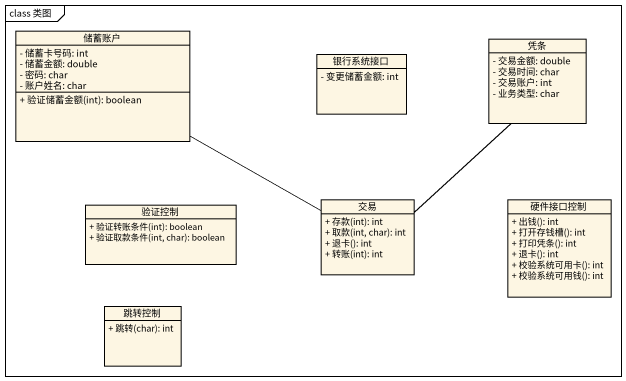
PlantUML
@startuml
mainframe class 类图
hide circle
hide empty members
skinparam classAttributeIconSize 0
class 储蓄账户 {
  - 储蓄卡号码: int
  - 储蓄金额: double
  - 密码: char
  - 账户姓名: char
  + 验证储蓄金额(int): boolean
}
class 凭条 {
  - 交易金额: double
  - 交易时间: char
  - 交易账户: int
  - 业务类型: char
}
class 银行系统接口 {
  - 变更储蓄金额: int
}
class 验证控制 {
  + 验证转账条件(int): boolean
  + 验证取款条件(int, char): boolean
}
class 交易 {
  + 存款(int): int
  + 取款(int, char): int
  + 退卡(): int
  + 转账(int): int
}
class 硬件接口控制 {
  + 出钱(): int
  + 打开存钱槽(): int
  + 打印凭条(): int
  + 退卡(): int
  + 校验系统可用卡(): int
  + 校验系统可用钱(): int
}
class 跳转控制 {
  + 跳转(char): int
}
交易 -left- 储蓄账户
交易 -up- 凭条
@enduml
